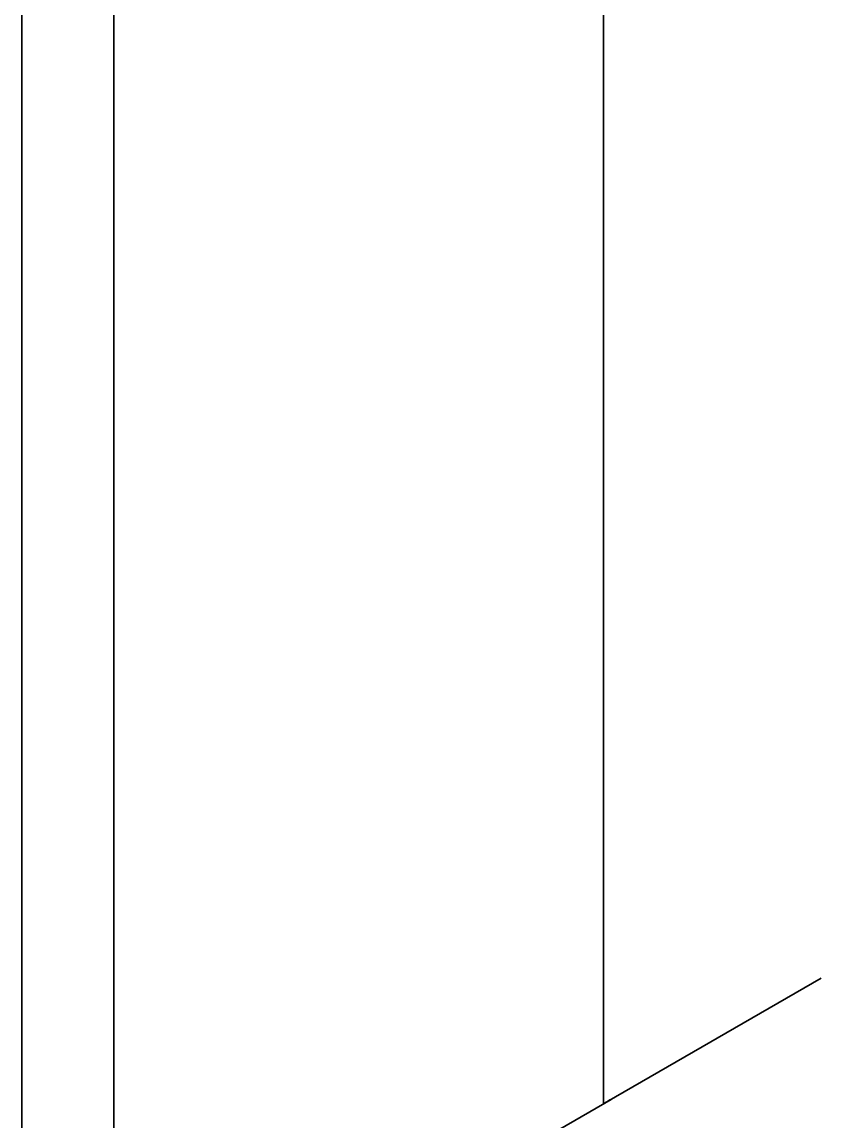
# Model space of a CAD drawing. Extents: x 146 to 1134, y 78 to 926.
# Drawn here: x 754.61 to 773.08, y 851.49 to 876.89 of the extents above; entities that cross this region are included whole.
import ezdxf

# ---------------------------------------------------------------- set-up
doc = ezdxf.new("R2010")
doc.units = 0

msp = doc.modelspace()

# ---------------------------------------------------------------- linework, layer by layer
at = {"color": 7, "lineweight": 35}
for p, q in [((754.612, 894.001), (754.612, 837.781)), ((756.733, 890.326), (756.733, 839.006)), ((768.047, 883.794), (768.047, 853.295)), ((768.047, 883.794), (768.047, 853.295))]:
    msp.add_line(p, q, dxfattribs=at)
at = {"color": 7, "lineweight": 35, "ltscale": 0.142896}
msp.add_line((773.075, 854.792), (768.125, 851.934), dxfattribs=at)
at = {"color": 7, "lineweight": 35, "ltscale": 0.035213}
msp.add_line((768.047, 851.886), (768.047, 853.295), dxfattribs=at)
msp.add_line((768.047, 851.886), (768.047, 853.295), dxfattribs=at)
at = {"color": 7, "lineweight": 35, "ltscale": 0.157177}
msp.add_line((768.224, 851.987), (762.779, 848.843), dxfattribs=at)
at = {"color": 7, "lineweight": 35}
for start_param, end_param in [(6.283184, 6.312127), (6.248032, 6.283184)]:
    msp.add_ellipse((770.875, 847.171), major_axis=(-2.75, 4.763), ratio=0.57735, start_param=start_param, end_param=end_param, dxfattribs=at)

doc.saveas('drawing.dxf')
